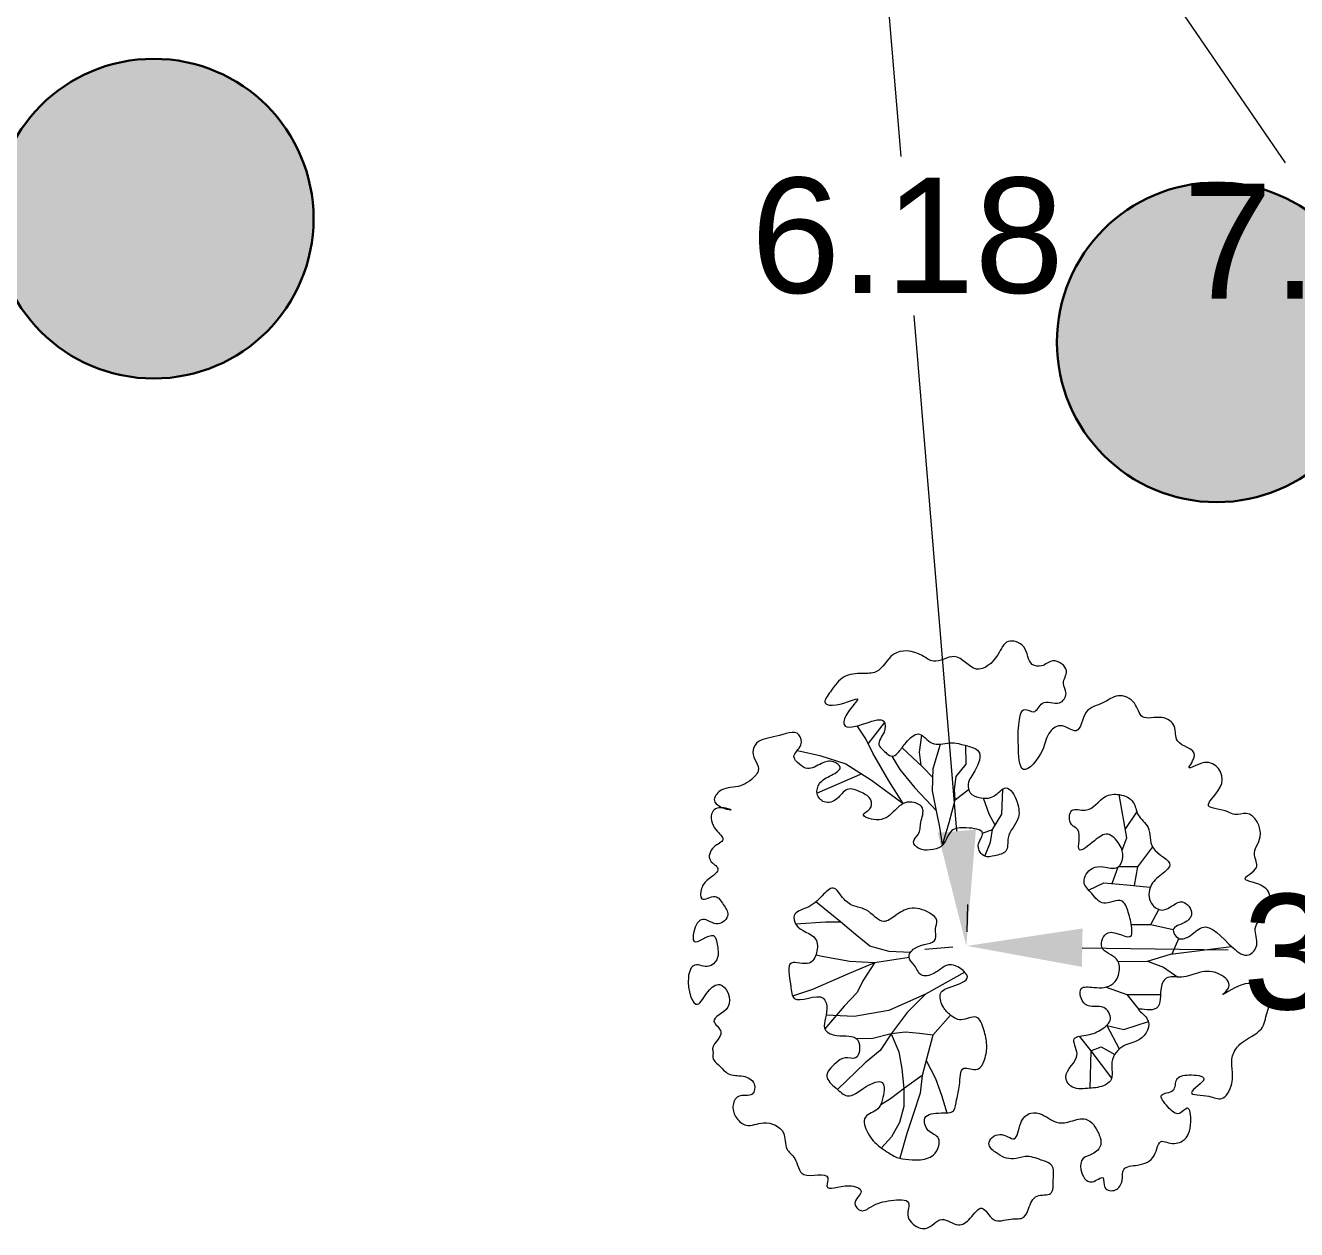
# Model space of a CAD drawing. Header units: metres. Extents: x 180 to 3220, y 13789 to 15035.
# Drawn here: x 735.93 to 741.45, y 14757.04 to 14762.26 of the extents above; entities that cross this region are included whole.
import ezdxf

# ---------------------------------------------------------------- set-up
doc = ezdxf.new("R2010")
doc.units = ezdxf.units.M
doc.header["$MEASUREMENT"] = 0
for name, color, linetype in [('04 Дендроплан (существующие растения)', 7, 'Continuous'), ('04 Дендроплан (удаление)', 240, 'Continuous'), ('50 Дендроплан (привязки)', 7, 'Continuous'), ('50 Дендроплан - Деревья вырубаемые', 7, 'Continuous')]:
    doc.layers.add(name, color=color, linetype=linetype)
doc.layers.get('50 Дендроплан - Деревья вырубаемые').off()
doc.styles.get("Standard").update_dxf_attribs({"font": 'arial.ttf'})
doc.dimstyles.get("Standard").update_dxf_attribs({"dimtxt": 0.18, "dimasz": 0.18, "dimexe": 0.18, "dimexo": 0.0625, "dimgap": 0.09, "dimtad": 0, "dimtih": 1, "dimtoh": 1, "dimdec": 4, "dimzin": 0, "dimdsep": 46, "dimtxsty": 'Standard', "dimcen": 0.09, "dimadec": 0, "dimazin": 0, "dimtfac": 1, "dimtdec": 4, "dimtofl": 0, "dimtmove": 0, "dimatfit": 3, "dimfxl": 1, "dimtolj": 1, "dimtzin": 0, "dimarcsym": 0})

# ---------------------------------------------------------------- blocks, each defined once
blk = doc.blocks.new('A$C442D7FB9')
at = {"layer": '04 Дендроплан (удаление)', "lineweight": 30}
h = blk.add_hatch(color=0, dxfattribs=at)
h.dxf.hatch_style = 1
edge = h.paths.add_edge_path()
edge.add_arc((0, 0), 0.5, 0, 360)
at = {"layer": '04 Дендроплан (удаление)', "color": 0, "lineweight": 30}
blk.add_circle((0, 0), 0.5, dxfattribs=at)
blk = doc.blocks.new('Лиственное дерево существующее')
at = {"color": 114, "lineweight": 0}
for p, q in [((-0.799, 1.3682), (-0.8593, 1.4579)), ((-0.7824, 1.333), (-0.6693, 1.4789)), ((-0.7513, 1.2668), (-0.799, 1.3682)), ((-0.4267, 1.2751), (-0.4112, 1.3927)), ((-0.3315, 1.1616), (-0.2802, 1.3304)), ((-1.2753, 1.2874), (-1.1192, 1.252)), ((-1.1192, 1.252), (-0.9376, 1.1948)), ((-0.6392, 1.076), (-0.7513, 1.2668)), ((-0.62, 1.2471), (-0.5629, 1.1548)), ((-0.4033, 1.17), (-0.5479, 1.3059)), ((-0.4154, 1.1813), (-0.4267, 1.2751)), ((-0.1028, 1.1917), (-0.105, 1.3207)), ((-0.9376, 1.1948), (-0.7608, 1.0803)), ((-0.5629, 1.1548), (-0.4603, 1.0261)), ((-0.3335, 1.0998), (-0.4033, 1.17)), ((-0.3365, 1.0064), (-0.3315, 1.1616)), ((-0.1729, 1.1049), (-0.1028, 1.1917)), ((-0.8285, 1.1241), (-1.1384, 0.9903)), ((-0.7608, 1.0803), (-0.5409, 0.9172)), ((-0.5409, 0.9172), (-0.6392, 1.076)), ((-0.1829, 1.0165), (-0.1729, 1.1049)), ((-0.4603, 1.0261), (-0.3089, 0.8664)), ((-0.3089, 0.8664), (-0.3365, 1.0064)), ((-0.1796, 0.943), (-0.1829, 1.0165)), ((-0.1796, 0.943), (-0.0862, 1.0152)), ((0.1451, 0.8448), (0.151, 1.0184)), ((1.0121, 0.6804), (0.9608, 0.9799)), ((-0.2213, 0.7862), (-0.1796, 0.943)), ((0.058, 0.8448), (0.0184, 0.9546)), ((-0.2848, 0.7545), (-0.3089, 0.8664)), ((0.0981, 0.7676), (0.058, 0.8448)), ((0.0803, 0.7383), (0.1451, 0.8448)), ((1.0025, 0.7366), (1.0832, 0.8588)), ((-0.2662, 0.6306), (-0.2848, 0.7545)), ((-0.2662, 0.6306), (-0.2213, 0.7862)), ((0.0111, 0.7121), (0.0803, 0.7383)), ((0.0668, 0.6504), (0.0803, 0.7383)), ((0.0265, 0.5528), (0.0668, 0.6504)), ((0.9801, 0.5946), (1.0121, 0.6804)), ((1.1915, 0.6173), (1.088, 0.4787)), ((0.9124, 0.3625), (0.9523, 0.4775)), ((1.088, 0.4787), (0.9523, 0.4775)), ((1.088, 0.4787), (1.0639, 0.348)), ((0.7478, 0.3166), (0.8538, 0.3682)), ((0.8538, 0.3682), (1.0121, 0.353)), ((1.0121, 0.353), (1.1032, 0.3442)), ((1.1032, 0.3442), (1.1761, 0.3382)), ((-0.9763, 0.0962), (-1.1469, 0.235)), ((1.1797, 0.0777), (1.236, 0.1826)), ((-1.0809, 0.0935), (-1.2869, 0.0801)), ((-0.9729, 0.0935), (-1.0809, 0.0935)), ((-0.8854, 0.0209), (-0.9763, 0.0962)), ((-0.7715, -0.073), (-0.8854, 0.0209)), ((1.044, 0.0783), (1.1797, 0.0777)), ((1.1797, 0.0777), (1.3361, 0.0432)), ((-0.6376, -0.1099), (-0.7715, -0.073)), ((1.3171, -0.128), (1.7391, -0.0739)), ((1.3281, -0.1266), (1.3733, -0.0186)), ((-1.0905, -0.1467), (-1.1467, -0.1341)), ((-0.9098, -0.1794), (-1.0905, -0.1467)), ((-0.4995, -0.1511), (-0.7387, -0.1875)), ((-0.4894, -0.1158), (-0.6376, -0.1099)), ((0.9532, -0.1799), (1.1577, -0.1761)), ((1.1577, -0.1761), (1.3171, -0.128)), ((1.1577, -0.1761), (1.2668, -0.2175)), ((-0.7387, -0.1875), (-0.9309, -0.2701)), ((-0.7387, -0.1875), (-0.9098, -0.1794)), ((-0.7387, -0.1875), (-0.8214, -0.3124)), ((-0.1129, -0.2519), (-0.3856, -0.4063)), ((1.2668, -0.2175), (1.3674, -0.287)), ((-0.9309, -0.2701), (-1.1693, -0.3738)), ((-0.8214, -0.3124), (-0.8598, -0.395)), ((-1.1693, -0.3738), (-1.3088, -0.4185)), ((-0.8598, -0.395), (-0.9502, -0.4891)), ((-0.3856, -0.4063), (-0.641, -0.5189)), ((-0.3856, -0.4063), (-0.5137, -0.534)), ((0.8701, -0.3562), (1.013, -0.4085)), ((1.013, -0.4085), (1.2465, -0.4083)), ((1.013, -0.4085), (1.0965, -0.5119)), ((-0.9502, -0.4891), (-1.0841, -0.6468)), ((-0.641, -0.5189), (-0.8817, -0.5601)), ((-0.8817, -0.5601), (-1.0762, -0.5511)), ((-0.5137, -0.534), (-0.6237, -0.6812)), ((-0.212, -0.5508), (-0.3354, -0.6908)), ((0.9933, -0.6507), (1.1629, -0.5957)), ((-0.6237, -0.6812), (-0.7501, -0.7143)), ((-0.6237, -0.6812), (-0.6992, -0.7965)), ((-0.5252, -0.6701), (-0.6237, -0.6812)), ((-0.6237, -0.6812), (-0.5715, -0.8066)), ((-0.4272, -0.6778), (-0.5252, -0.6701)), ((-0.3354, -0.6908), (-0.4272, -0.6778)), ((-0.3354, -0.6908), (-0.4081, -0.9694)), ((0.6819, -0.6976), (0.7623, -0.7984)), ((0.8732, -0.6222), (0.961, -0.7859)), ((0.8732, -0.6222), (0.9933, -0.6507)), ((-0.7501, -0.7143), (-0.8637, -0.7164)), ((0.7623, -0.7984), (0.8351, -0.7705)), ((0.8351, -0.7705), (0.9289, -0.8239)), ((-0.6992, -0.7965), (-0.8035, -0.8829)), ((-0.5715, -0.8066), (-0.5495, -0.9232)), ((-0.381, -0.8654), (-0.3161, -0.9903)), ((0.7623, -0.7984), (0.7554, -1.0592)), ((0.7623, -0.7984), (0.9072, -0.988)), ((-0.8035, -0.8829), (-0.9971, -1.0672)), ((-0.5495, -0.9232), (-0.5352, -1.0604)), ((-0.4081, -0.9694), (-0.5317, -1.0577)), ((-0.4081, -0.9694), (-0.4219, -1.0934)), ((-0.5317, -1.0577), (-0.6292, -1.1318)), ((-0.3161, -0.9903), (-0.2749, -1.107)), ((-0.6292, -1.1318), (-0.6961, -1.1733)), ((-0.5352, -1.0604), (-0.5352, -1.1867)), ((-0.4219, -1.0934), (-0.4699, -1.2416)), ((-0.2749, -1.107), (-0.2378, -1.2303)), ((-0.5352, -1.1867), (-0.566, -1.2978)), ((-0.566, -1.2978), (-0.6223, -1.3953)), ((-0.4699, -1.2416), (-0.5152, -1.3733)), ((-0.6223, -1.3953), (-0.6915, -1.4737)), ((-0.5152, -1.3733), (-0.5639, -1.545))]:
    blk.add_line(p, q, dxfattribs=at)
for points, knots in [([(-1.8628, -0.8021), (-1.8809, -0.7569), (-1.7473, -0.6841), (-1.9112, -0.5744), (-1.6916, -0.5172), (-1.7895, -0.2937), (-1.9068, -0.3853), (-1.9837, -0.5503), (-2.0588, -0.3213), (-1.9985, -0.1748), (-1.8941, -0.2347), (-1.8187, -0.1598), (-1.828, -0.0832), (-1.849, 0.055), (-2.0068, -0.0938), (-1.9988, 0.0471), (-1.9381, 0.1531), (-1.8322, 0.0456), (-1.7333, 0.1441), (-1.7929, 0.2142), (-1.8378, 0.3034), (-1.955, 0.2196), (-1.9458, 0.3407), (-1.898, 0.3923), (-1.7883, 0.4645), (-1.9072, 0.5193), (-1.8725, 0.6226), (-1.7598, 0.6626), (-1.864, 0.7446), (-1.8894, 0.8396), (-1.824, 0.9044), (-1.6592, 0.8541), (-1.8908, 0.9031), (-1.808, 1.0345), (-1.683, 1.0222), (-1.589, 1.0806), (-1.522, 1.1717), (-1.6089, 1.2508), (-1.548, 1.3705), (-1.4226, 1.371), (-1.266, 1.4448), (-1.233, 1.3105), (-1.326, 1.2548), (-1.2625, 1.1876), (-1.1941, 1.1437), (-1.1141, 1.1992), (-1.0354, 1.2224), (-0.9505, 1.1629), (-1.0524, 1.1063), (-1.1228, 1.0745), (-1.1514, 0.9829), (-1.0884, 0.9099), (-0.99, 0.9416), (-0.9371, 1.0412), (-0.8325, 0.9989), (-0.758, 0.9567), (-0.756, 0.8746), (-0.8575, 0.8372), (-0.6954, 0.7832), (-0.6112, 0.8519), (-0.5266, 0.951), (-0.3748, 0.9019), (-0.4257, 0.79), (-0.4185, 0.7083), (-0.4884, 0.6538), (-0.4248, 0.5924), (-0.3538, 0.5931), (-0.2508, 0.6126), (-0.225, 0.7457), (-0.1051, 0.7539), (0.0533, 0.7328), (-0.0443, 0.6277), (0.0188, 0.5377), (0.0989, 0.5568), (0.1946, 0.5747), (0.173, 0.7072), (0.273, 0.7965), (0.2624, 0.9251), (0.1813, 1.0713), (0.0926, 0.951), (-0.0016, 0.9517), (-0.0833, 0.9813), (-0.0975, 1.0721), (-0.0326, 1.1456), (0.0197, 1.2875), (-0.1127, 1.3219), (-0.2126, 1.3538), (-0.3443, 1.3038), (-0.4269, 1.4401), (-0.5219, 1.3444), (-0.5597, 1.2877), (-0.6172, 1.2279), (-0.6709, 1.2805), (-0.7302, 1.3369), (-0.6644, 1.401), (-0.6618, 1.5245), (-0.8058, 1.4712), (-0.9748, 1.4229), (-0.9334, 1.5597), (-0.7955, 1.6899), (-0.974, 1.592), (-1.1138, 1.6043), (-1.0266, 1.718), (-0.966, 1.8114), (-0.8354, 1.8239), (-0.6955, 1.8178), (-0.6251, 1.9991), (-0.4354, 1.9779), (-0.3171, 1.8741), (-0.169, 1.993), (-0.0366, 1.7905), (0.1179, 1.9266), (0.1708, 2.0721), (0.3312, 2.0171), (0.3197, 1.8809), (0.4335, 1.8621), (0.5004, 1.9391), (0.6296, 1.8486), (0.551, 1.7566), (0.6103, 1.682), (0.5398, 1.5831), (0.4229, 1.658), (0.3802, 1.5279), (0.2849, 1.6012), (0.2548, 1.4417), (0.2593, 1.3443), (0.2667, 1.0662), (0.4417, 1.2771), (0.4522, 1.3968), (0.5535, 1.4914), (0.6907, 1.3671), (0.7062, 1.5831), (0.8469, 1.6041), (0.949, 1.6897), (1.0799, 1.6336), (1.1074, 1.4819), (1.2511, 1.5395), (1.3645, 1.4637), (1.3324, 1.3178), (1.5429, 1.2961), (1.4003, 1.1224), (1.6004, 1.2633), (1.7457, 1.0489), (1.4973, 0.8844), (1.6945, 0.879), (1.7698, 0.8285), (1.8845, 0.8823), (1.9841, 0.6908), (1.87, 0.5794), (1.9511, 0.461), (1.7814, 0.3923), (1.9352, 0.3646), (2.0264, 0.2989), (1.993, 0.1507), (1.8736, 0.0628), (1.9416, -0.0573), (1.8519, -0.1644), (1.7052, -0.0578), (1.5703, 0.1229), (1.4599, -0.006), (1.3675, -0.0369), (1.3088, 0.0635), (1.4182, 0.0806), (1.4876, 0.1561), (1.3871, 0.288), (1.2928, 0.1513), (1.1676, 0.2105), (1.1578, 0.3384), (1.2323, 0.4135), (1.37, 0.508), (1.1523, 0.589), (1.1903, 0.7537), (1.08, 0.8271), (1.07, 0.942), (0.9654, 0.9891), (0.8335, 0.9763), (0.7643, 0.8413), (0.6115, 0.9022), (0.6075, 0.7679), (0.7105, 0.7338), (0.6407, 0.5365), (0.7892, 0.6612), (0.8809, 0.7321), (0.9675, 0.639), (0.9973, 0.5529), (0.9531, 0.4493), (0.8548, 0.4845), (0.7582, 0.4785), (0.6883, 0.3707), (0.775, 0.2935), (0.8469, 0.1905), (0.983, 0.2818), (1.0289, 0.1488), (1.0464, 0.0814), (1.0542, -0.0553), (0.8761, 0.0884), (0.8045, -0.1111), (0.9538, -0.1356), (0.9708, -0.2538), (0.9159, -0.3599), (0.8061, -0.3655), (0.6631, -0.3417), (0.7154, -0.5258), (0.8508, -0.4625), (0.9241, -0.5848), (0.833, -0.6566), (0.7561, -0.6943), (0.6084, -0.6957), (0.7172, -0.8593), (0.5532, -0.9418), (0.6288, -1.0707), (0.7412, -1.0588), (0.8338, -1.0556), (0.9297, -0.9964), (0.8839, -0.8675), (0.9806, -0.7501), (1.1186, -0.7391), (1.2083, -0.5912), (1.0435, -0.4895), (1.2592, -0.5454), (1.2361, -0.3919), (1.2779, -0.2709), (1.4066, -0.3009), (1.5197, -0.2439), (1.6466, -0.243), (1.7569, -0.3418), (1.628, -0.4473), (1.8342, -0.3038), (1.9378, -0.341), (2.0238, -0.4271), (1.9829, -0.534), (1.9587, -0.6786), (1.8104, -0.7203), (1.7187, -0.8621), (1.7749, -0.9968), (1.6846, -1.1575), (1.5829, -1.1016), (1.3849, -1.1125), (1.6177, -0.9792), (1.4428, -0.9598), (1.3446, -0.9801), (1.3577, -1.093), (1.2153, -1.0899), (1.2997, -1.1921), (1.3682, -1.2627), (1.4501, -1.1609), (1.4656, -1.3271), (1.4271, -1.4311), (1.3209, -1.4502), (1.2303, -1.4068), (1.2159, -1.5568), (1.1066, -1.5961), (0.9755, -1.6008), (0.9889, -1.7032), (0.9467, -1.7783), (0.841, -1.7688), (0.8665, -1.6451), (0.7498, -1.7489), (0.6836, -1.6366), (0.6959, -1.5377), (0.781, -1.5208), (0.8464, -1.4569), (0.8159, -1.3552), (0.7448, -1.2508), (0.6307, -1.2875), (0.5228, -1.3135), (0.4451, -1.2406), (0.3352, -1.2183), (0.2618, -1.2955), (0.2517, -1.455), (0.1333, -1.3447), (0.0256, -1.4402), (0.118, -1.522), (0.2077, -1.5654), (0.3177, -1.5197), (0.4047, -1.5539), (0.5142, -1.5878), (0.4983, -1.6907), (0.5075, -1.8137), (0.369, -1.7865), (0.3356, -1.8832), (0.3012, -1.9737), (0.1952, -1.9574), (0.0812, -2.0097), (0.0098, -1.8442), (-0.0694, -1.9681), (-0.1633, -2.0353), (-0.2785, -1.9271), (-0.3696, -2.0648), (-0.4774, -2.0079), (-0.5219, -1.9344), (-0.4726, -1.8222), (-0.6494, -1.8384), (-0.7396, -1.86), (-0.8307, -1.9304), (-0.9051, -1.848), (-0.7907, -1.7706), (-0.9402, -1.7091), (-1.0949, -1.7913), (-1.0356, -1.6206), (-1.2659, -1.7148), (-1.2719, -1.5469), (-1.3693, -1.4815), (-1.3476, -1.3428), (-1.503, -1.2741), (-1.6213, -1.3396), (-1.7049, -1.2679), (-1.7337, -1.1896), (-1.6926, -1.0892), (-1.5783, -1.13), (-1.5601, -1.0096), (-1.655, -0.9649), (-1.7579, -0.9758), (-1.8105, -0.9018), (-1.875, -0.8567), (-1.8573, -0.8157), (-1.8628, -0.8021)], [0, 0, 0, 0, 0.144623, 0.231167, 0.368861, 0.533358, 0.626687, 0.740408, 0.935226, 1.031861, 1.128241, 1.198256, 1.294402, 1.368689, 1.507955, 1.574673, 1.679777, 1.79119, 1.883627, 1.959993, 2.039207, 2.131319, 2.201489, 2.277769, 2.379891, 2.45347, 2.54984, 2.629417, 2.713756, 2.836131, 2.877797, 2.974434, 3.098533, 3.174839, 3.310795, 3.448506, 3.489216, 3.62255, 3.689433, 3.833718, 3.988827, 4.05943, 4.152735, 4.217846, 4.281087, 4.383199, 4.466591, 4.525335, 4.60464, 4.706041, 4.777196, 4.850967, 4.941557, 5.035937, 5.13954, 5.219117, 5.28068, 5.339424, 5.435055, 5.564599, 5.681514, 5.792988, 5.892227, 5.976975, 6.036908, 6.095646, 6.173749, 6.252212, 6.380922, 6.484525, 6.602635, 6.692872, 6.777965, 6.844717, 6.928444, 7.02051, 7.167213, 7.282, 7.407383, 7.507264, 7.609206, 7.678412, 7.741177, 7.842553, 7.980652, 8.063007, 8.187574, 8.307662, 8.420868, 8.524456, 8.606097, 8.65359, 8.733663, 8.78115, 8.875736, 8.947733, 9.070923, 9.223371, 9.297752, 9.425798, 9.577891, 9.656402, 9.742281, 9.880076, 10.010368, 10.101704, 10.271449, 10.469408, 10.556507, 10.704089, 10.878467, 11.055291, 11.171089, 11.284149, 11.417731, 11.482645, 11.567427, 11.68373, 11.77169, 11.843492, 11.921933, 12.039354, 12.124248, 12.185085, 12.279334, 12.442083, 12.611011, 12.797738, 12.921046, 13.015017, 13.129765, 13.27535, 13.406716, 13.521304, 13.644281, 13.753137, 13.886642, 13.991763, 14.093139, 14.248215, 14.338926, 14.451134, 14.636917, 14.813923, 14.953979, 15.006047, 15.083831, 15.270441, 15.402543, 15.48891, 15.598301, 15.682028, 15.794092, 15.927518, 16.058446, 16.173604, 16.260996, 16.378012, 16.633999, 16.747204, 16.817387, 16.885538, 16.980265, 17.054418, 17.157369, 17.299589, 17.380857, 17.502298, 17.608515, 17.708493, 17.875073, 18.018008, 18.132164, 18.220812, 18.330672, 18.42764, 18.594846, 18.685597, 18.781631, 18.83834, 18.974753, 19.095535, 19.196942, 19.302834, 19.396624, 19.471771, 19.573189, 19.64865, 19.757506, 19.853667, 19.959896, 20.083661, 20.173311, 20.285247, 20.335982, 20.497146, 20.604648, 20.73546, 20.822811, 20.919446, 21.052361, 21.138111, 21.251311, 21.378508, 21.468801, 21.559641, 21.663684, 21.760796, 21.866457, 22.044178, 22.114637, 22.23047, 22.341438, 22.400666, 22.529106, 22.668332, 22.783263, 22.938439, 23.01956, 23.126312, 23.267144, 23.355432, 23.45979, 23.589203, 23.728577, 23.835857, 23.898351, 24.043906, 24.189962, 24.256212, 24.371649, 24.490581, 24.67199, 24.766696, 24.956099, 25.083087, 25.169948, 25.292933, 25.419422, 25.526836, 25.615518, 25.691414, 25.778638, 25.869312, 25.961297, 26.024928, 26.121298, 26.263466, 26.360434, 26.407027, 26.517617, 26.650303, 26.74818, 26.826653, 26.905094, 26.978885, 27.046871, 27.126191, 27.241376, 27.314599, 27.389769, 27.472839, 27.551312, 27.683547, 27.788448, 27.871841, 27.999501, 28.077604, 28.175679, 28.291585, 28.394565, 28.492933, 28.567087, 28.697918, 28.77954, 28.894137, 28.975271, 29.07451, 29.169691, 29.264917, 29.370694, 29.435998, 29.525045, 29.645134, 29.756428, 29.862319, 29.956635, 30.074745, 30.200153, 30.306664, 30.366297, 30.449133, 30.570729, 30.713328, 30.79014, 30.852634, 30.945669, 31.037541, 31.189615, 31.243213, 31.410359, 31.536232, 31.621622, 31.733558, 31.886269, 32.00739, 32.09115, 32.172123, 32.250875, 32.347965, 32.418568, 32.512539, 32.612542, 32.705135, 32.769699, 32.813194, 32.813194, 32.813194, 32.813194]), ([(-0.6019, -1.5315), (-0.6366, -1.5115), (-0.7082, -1.4667), (-0.7882, -1.3861), (-0.8348, -1.244), (-0.7122, -1.2192), (-0.6781, -1.1301), (-0.6538, -0.9808), (-0.819, -1.0476), (-0.9152, -1.145), (-1.0073, -1.0558), (-1.1036, -0.9777), (-1.0177, -0.8879), (-0.9485, -0.8358), (-0.8411, -0.8747), (-0.8299, -0.6714), (-0.9808, -0.7106), (-1.1196, -0.6538), (-1.0566, -0.5354), (-1.0955, -0.37), (-1.3117, -0.4996), (-1.3185, -0.3249), (-1.3663, -0.1447), (-1.1888, -0.2217), (-1.1327, -0.1175), (-1.1332, 0.0173), (-1.2822, 0.0295), (-1.3127, 0.1624), (-1.1878, 0.1945), (-1.1196, 0.258), (-1.0175, 0.3679), (-0.96, 0.2462), (-0.8798, 0.2004), (-0.7728, 0.186), (-0.694, 0.0643), (-0.5876, 0.1472), (-0.4888, 0.2085), (-0.3775, 0.1769), (-0.2915, 0.1119), (-0.3243, 0.0455), (-0.2918, -0.0659), (-0.4485, -0.0475), (-0.5184, -0.154), (-0.4525, -0.2069), (-0.4248, -0.2921), (-0.3091, -0.2665), (-0.2394, -0.1828), (-0.1436, -0.2181), (-0.0583, -0.305), (-0.1951, -0.3483), (-0.3006, -0.387), (-0.2721, -0.4905), (-0.2183, -0.5499), (-0.1357, -0.6056), (-0.0228, -0.5311), (0.0243, -0.6594), (0.0458, -0.7559), (0.0336, -0.8514), (-0.0171, -0.9547), (-0.1517, -0.8827), (-0.1405, -1.0448), (-0.1708, -1.1239), (-0.178, -1.2345), (-0.2869, -1.2278), (-0.4132, -1.2385), (-0.3785, -1.3687), (-0.2862, -1.3874), (-0.2903, -1.4695), (-0.3321, -1.5383), (-0.429, -1.5625), (-0.5193, -1.5505), (-0.5787, -1.5449), (-0.6019, -1.5315)], [0, 0, 0, 0, 0.119147, 0.244704, 0.355195, 0.456841, 0.525213, 0.64652, 0.761794, 0.906015, 0.999107, 1.102214, 1.21292, 1.287506, 1.35766, 1.479239, 1.62773, 1.713089, 1.858081, 1.936445, 2.136108, 2.227757, 2.383509, 2.506371, 2.592801, 2.687321, 2.856666, 2.919037, 3.017629, 3.155387, 3.246677, 3.353704, 3.442539, 3.52579, 3.669986, 3.756325, 3.869148, 4.011227, 4.081037, 4.138722, 4.206699, 4.365743, 4.440415, 4.505889, 4.585073, 4.671725, 4.788569, 4.878809, 4.948708, 5.073582, 5.166391, 5.253695, 5.327262, 5.415765, 5.519566, 5.621336, 5.725491, 5.831081, 5.911981, 6.005594, 6.125346, 6.227321, 6.306075, 6.391977, 6.508685, 6.596002, 6.686109, 6.737432, 6.809051, 6.915906, 7.005912, 7.085383, 7.085383, 7.085383, 7.085383])]:
    blk.add_open_spline(points, degree=3, knots=knots, dxfattribs=at)
blk = doc.blocks.new('*D175')
at = {"layer": '50 Дендроплан (привязки)', "color": 0, "lineweight": 0, "ltscale": 4}
for p, q in [((739.4516, 14764.398), (739.3546, 14764.3316)), ((739.7857, 14764.0209), (741.3998, 14761.6652)), ((743.4857, 14758.621), (741.8716, 14760.9767)), ((743.8199, 14758.2438), (743.9168, 14758.3103))]:
    blk.add_line(p, q, dxfattribs=at)
at = {"layer": '50 Дендроплан (привязки)', "color": 0, "lineweight": 5, "ltscale": 4}
for points in [[(739.8545, 14764.068), (739.717, 14763.9738), (739.5031, 14764.4334)], [(743.5545, 14758.6681), (743.417, 14758.5739), (743.7683, 14758.2085)]]:
    blk.add_solid(points, dxfattribs=at)
at = {"layer": '50 Дендроплан (привязки)', "color": 0, "ltscale": 4, "insert": (741.6357, 14761.3209), "char_height": 0.5, "attachment_point": 5}
blk.add_mtext('\\A1;7.55', dxfattribs=at)
blk = doc.blocks.new('*D176')
at = {"layer": '50 Дендроплан (привязки)', "color": 0, "lineweight": 0, "ltscale": 4}
for p, q in [((740.0195, 14758.3279), (740.0213, 14758.4461)), ((743.7693, 14758.271), (743.7711, 14758.3893)), ((740.5185, 14758.2585), (741.1524, 14758.2489)), ((743.2684, 14758.2169), (742.6346, 14758.2265))]:
    blk.add_line(p, q, dxfattribs=at)
at = {"layer": '50 Дендроплан (привязки)', "color": 0, "lineweight": 5, "ltscale": 4}
for points in [[(740.5198, 14758.3419), (740.5172, 14758.1752), (740.0186, 14758.2661)], [(743.2697, 14758.3002), (743.2672, 14758.1335), (743.7684, 14758.2093)]]:
    blk.add_solid(points, dxfattribs=at)
at = {"layer": '50 Дендроплан (привязки)', "color": 0, "ltscale": 4, "insert": (741.8935, 14758.2377), "char_height": 0.5, "attachment_point": 5}
blk.add_mtext('\\A1;3.75', dxfattribs=at)
blk = doc.blocks.new('*D177')
at = {"layer": '50 Дендроплан (привязки)', "color": 0, "lineweight": 0, "ltscale": 4}
for p, q in [((739.4447, 14764.4226), (739.3243, 14764.4126)), ((739.545, 14763.9292), (739.7308, 14761.692)), ((739.9738, 14758.7641), (739.7881, 14761.0014)), ((739.9563, 14758.261), (739.8358, 14758.251))]:
    blk.add_line(p, q, dxfattribs=at)
at = {"layer": '50 Дендроплан (привязки)', "color": 0, "lineweight": 5, "ltscale": 4}
for points in [[(739.6281, 14763.9361), (739.462, 14763.9223), (739.5037, 14764.4275)], [(740.0569, 14758.771), (739.8908, 14758.7572), (740.0152, 14758.2658)]]:
    blk.add_solid(points, dxfattribs=at)
at = {"layer": '50 Дендроплан (привязки)', "color": 0, "ltscale": 4, "insert": (739.7594, 14761.3467), "char_height": 0.5, "attachment_point": 5}
blk.add_mtext('\\A1;6.18', dxfattribs=at)

msp = doc.modelspace()

# ---------------------------------------------------------------- block references
at = {"layer": '04 Дендроплан (существующие растения)', "lineweight": 0, "xscale": 0.6250000000001705, "yscale": 0.6250000000001705, "zscale": 0.6250000000001705}
msp.add_blockref('Лиственное дерево существующее', (740.0788, 14758.3103), dxfattribs=at)
at = {"layer": '50 Дендроплан - Деревья вырубаемые', "color": 0, "xscale": 1.387412866280584, "yscale": 1.387412866280584, "zscale": 1.387412866280584}
for p in [(736.4877, 14761.4224), (741.102, 14760.8857)]:
    msp.add_blockref('A$C442D7FB9', p, dxfattribs=at)

# ---------------------------------------------------------------- dimensions: what is measured, and where the dimension line sits
at = {"layer": '50 Дендроплан (привязки)', "ltscale": 4}
for p1, p2, distance, picture, middle in [((740.0186, 14758.2661), (739.507, 14764.4278), 0.0034, '*D177', (739.7594, 14761.3467)), ((739.5031, 14764.4334), (743.7683, 14758.2085), 0, '*D175', (741.6357, 14761.3209)), ((740.0186, 14758.2654), (743.7683, 14758.2085), 0.0008, '*D176', (741.8935, 14758.2377))]:
    dim = msp.add_aligned_dim(p1=p1, p2=p2, distance=distance, dimstyle='Standard', override={"dimtxt": 0.5, "dimasz": 0.5, "dimdec": 2, "dimlwd": 0, "dimlwe": 0}, dxfattribs=at)
    dim.commit()
    dim.dimension.update_dxf_attribs({"geometry": picture, "text_midpoint": middle})

doc.saveas('drawing.dxf')
